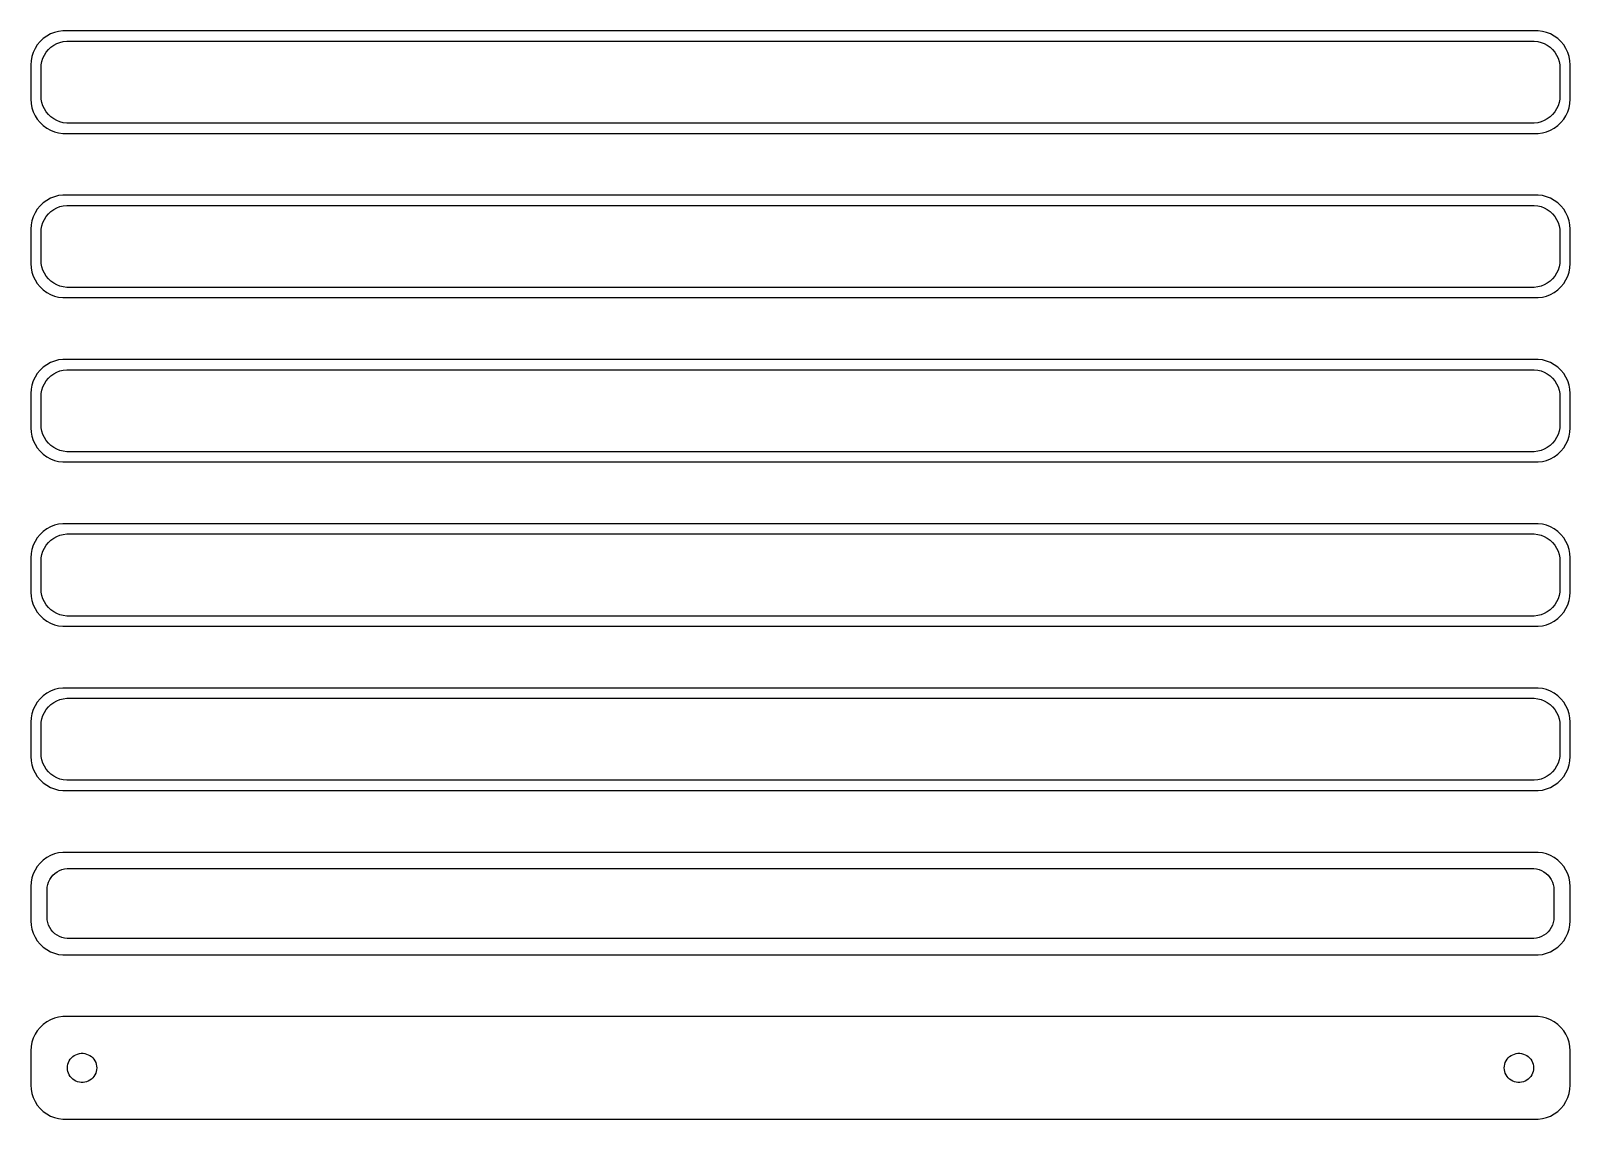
# Model space of a CAD drawing. Header units: metres. Extents: x -112 to 112, y 353 to 703.
# Drawn here: x -112.5 to 112.5, y 352.5 to 511.5 of the extents above; entities that cross this region are included whole.
import ezdxf

# ---------------------------------------------------------------- set-up
doc = ezdxf.new("R2010")
doc.units = ezdxf.units.M

msp = doc.modelspace()

# ---------------------------------------------------------------- linework, layer by layer
for p, q in [((-109.629, 511.024), (-110.179, 510.722)), ((-109.045, 511.255), (-109.629, 511.024)), ((-108.437, 511.411), (-109.045, 511.255)), ((-107.814, 511.49), (-108.437, 511.411)), ((107.814, 511.49), (-107.814, 511.49)), ((108.437, 511.411), (107.814, 511.49)), ((109.045, 511.255), (108.437, 511.411)), ((109.629, 511.024), (109.045, 511.255)), ((110.179, 510.722), (109.629, 511.024)), ((-111.882, 508.909), (-112.149, 508.341)), ((-111.545, 509.439), (-111.882, 508.909)), ((-111.145, 509.923), (-111.545, 509.439)), ((-110.687, 510.353), (-111.145, 509.923)), ((-110.179, 510.722), (-110.687, 510.353)), ((-110.236, 508.351), (-109.916, 508.738)), ((-109.916, 508.738), (-109.55, 509.082)), ((-109.55, 509.082), (-109.143, 509.377)), ((-109.143, 509.377), (-108.703, 509.619)), ((-108.703, 509.619), (-108.236, 509.804)), ((-108.236, 509.804), (-107.75, 509.929)), ((-107.75, 509.929), (-107.251, 509.992)), ((-107.251, 509.992), (107.251, 509.992)), ((107.251, 509.992), (107.75, 509.929)), ((107.75, 509.929), (108.236, 509.804)), ((108.236, 509.804), (108.703, 509.619)), ((108.703, 509.619), (109.143, 509.377)), ((109.143, 509.377), (109.55, 509.082)), ((109.55, 509.082), (109.916, 508.738)), ((109.916, 508.738), (110.236, 508.351)), ((110.687, 510.353), (110.179, 510.722)), ((111.145, 509.923), (110.687, 510.353)), ((111.545, 509.439), (111.145, 509.923)), ((111.882, 508.909), (111.545, 509.439)), ((112.149, 508.341), (111.882, 508.909)), ((-112.461, 507.127), (-112.5, 506.5)), ((-112.5, 506.5), (-112.5, 501.5)), ((-112.343, 507.743), (-112.461, 507.127)), ((-112.149, 508.341), (-112.343, 507.743)), ((-111, 506), (-110.968, 506.501)), ((-110.968, 506.501), (-110.874, 506.995)), ((-110.874, 506.995), (-110.719, 507.472)), ((-110.719, 507.472), (-110.505, 507.927)), ((-110.505, 507.927), (-110.236, 508.351)), ((110.236, 508.351), (110.505, 507.927)), ((110.505, 507.927), (110.719, 507.472)), ((110.719, 507.472), (110.874, 506.995)), ((110.874, 506.995), (110.968, 506.501)), ((110.968, 506.501), (111, 506)), ((112.343, 507.743), (112.149, 508.341)), ((112.461, 507.127), (112.343, 507.743)), ((112.5, 506.5), (112.461, 507.127)), ((112.5, 501.5), (112.5, 506.5)), ((-111, 502), (-111, 506)), ((111, 506), (111, 502)), ((-110.968, 501.499), (-111, 502)), ((111, 502), (110.968, 501.499)), ((-112.5, 501.5), (-112.461, 500.873)), ((-112.461, 500.873), (-112.343, 500.257)), ((-112.343, 500.257), (-112.149, 499.659)), ((-112.149, 499.659), (-111.882, 499.091)), ((-110.874, 501.005), (-110.968, 501.499)), ((-110.719, 500.528), (-110.874, 501.005)), ((-110.505, 500.073), (-110.719, 500.528)), ((-110.236, 499.649), (-110.505, 500.073)), ((-109.916, 499.262), (-110.236, 499.649)), ((110.236, 499.649), (109.916, 499.262)), ((110.505, 500.073), (110.236, 499.649)), ((110.719, 500.528), (110.505, 500.073)), ((110.874, 501.005), (110.719, 500.528)), ((110.968, 501.499), (110.874, 501.005)), ((111.882, 499.091), (112.149, 499.659)), ((112.149, 499.659), (112.343, 500.257)), ((112.343, 500.257), (112.461, 500.873)), ((112.461, 500.873), (112.5, 501.5)), ((-111.882, 499.091), (-111.545, 498.561)), ((-111.545, 498.561), (-111.145, 498.077)), ((-111.145, 498.077), (-110.687, 497.647)), ((-110.687, 497.647), (-110.179, 497.278)), ((-110.179, 497.278), (-109.629, 496.976)), ((-109.55, 498.918), (-109.916, 499.262)), ((-109.143, 498.623), (-109.55, 498.918)), ((-108.703, 498.381), (-109.143, 498.623)), ((-108.236, 498.196), (-108.703, 498.381)), ((-107.75, 498.071), (-108.236, 498.196)), ((-107.251, 498.008), (-107.75, 498.071)), ((107.251, 498.008), (-107.251, 498.008)), ((107.75, 498.071), (107.251, 498.008)), ((108.236, 498.196), (107.75, 498.071)), ((108.703, 498.381), (108.236, 498.196)), ((109.143, 498.623), (108.703, 498.381)), ((109.55, 498.918), (109.143, 498.623)), ((109.916, 499.262), (109.55, 498.918)), ((109.629, 496.976), (110.179, 497.278)), ((110.179, 497.278), (110.687, 497.647)), ((110.687, 497.647), (111.145, 498.077)), ((111.145, 498.077), (111.545, 498.561)), ((111.545, 498.561), (111.882, 499.091)), ((-109.629, 496.976), (-109.045, 496.745)), ((-109.045, 496.745), (-108.437, 496.589)), ((-108.437, 496.589), (-107.814, 496.51)), ((-107.814, 496.51), (107.814, 496.51)), ((107.814, 496.51), (108.437, 496.589)), ((108.437, 496.589), (109.045, 496.745)), ((109.045, 496.745), (109.629, 496.976)), ((-110.687, 486.353), (-111.145, 485.923)), ((-110.179, 486.722), (-110.687, 486.353)), ((-109.629, 487.024), (-110.179, 486.722)), ((-109.045, 487.255), (-109.629, 487.024)), ((-108.437, 487.411), (-109.045, 487.255)), ((-107.814, 487.49), (-108.437, 487.411)), ((107.814, 487.49), (-107.814, 487.49)), ((108.437, 487.411), (107.814, 487.49)), ((109.045, 487.255), (108.437, 487.411)), ((109.629, 487.024), (109.045, 487.255)), ((110.179, 486.722), (109.629, 487.024)), ((110.687, 486.353), (110.179, 486.722)), ((111.145, 485.923), (110.687, 486.353)), ((-112.149, 484.341), (-112.343, 483.743)), ((-111.882, 484.909), (-112.149, 484.341)), ((-111.545, 485.439), (-111.882, 484.909)), ((-111.145, 485.923), (-111.545, 485.439)), ((-110.719, 483.472), (-110.505, 483.927)), ((-110.505, 483.927), (-110.236, 484.351)), ((-110.236, 484.351), (-109.916, 484.738)), ((-109.916, 484.738), (-109.55, 485.082)), ((-109.55, 485.082), (-109.143, 485.377)), ((-109.143, 485.377), (-108.703, 485.619)), ((-108.703, 485.619), (-108.236, 485.804)), ((-108.236, 485.804), (-107.75, 485.929)), ((-107.75, 485.929), (-107.251, 485.992)), ((-107.251, 485.992), (107.251, 485.992)), ((107.251, 485.992), (107.75, 485.929)), ((107.75, 485.929), (108.236, 485.804)), ((108.236, 485.804), (108.703, 485.619)), ((108.703, 485.619), (109.143, 485.377)), ((109.143, 485.377), (109.55, 485.082)), ((109.55, 485.082), (109.916, 484.738)), ((109.916, 484.738), (110.236, 484.351)), ((110.236, 484.351), (110.505, 483.927)), ((110.505, 483.927), (110.719, 483.472)), ((111.545, 485.439), (111.145, 485.923)), ((111.882, 484.909), (111.545, 485.439)), ((112.149, 484.341), (111.882, 484.909)), ((112.343, 483.743), (112.149, 484.341)), ((-112.461, 483.127), (-112.5, 482.5)), ((-112.5, 482.5), (-112.5, 477.5)), ((-112.343, 483.743), (-112.461, 483.127)), ((-111, 482), (-110.968, 482.501)), ((-111, 478), (-111, 482)), ((-110.968, 482.501), (-110.874, 482.995)), ((-110.874, 482.995), (-110.719, 483.472)), ((110.719, 483.472), (110.874, 482.995)), ((110.874, 482.995), (110.968, 482.501)), ((110.968, 482.501), (111, 482)), ((111, 482), (111, 478)), ((112.461, 483.127), (112.343, 483.743)), ((112.5, 482.5), (112.461, 483.127)), ((112.5, 477.5), (112.5, 482.5)), ((-112.5, 477.5), (-112.461, 476.873)), ((-110.968, 477.499), (-111, 478)), ((-110.874, 477.005), (-110.968, 477.499)), ((-110.719, 476.528), (-110.874, 477.005)), ((110.874, 477.005), (110.719, 476.528)), ((110.968, 477.499), (110.874, 477.005)), ((111, 478), (110.968, 477.499)), ((112.461, 476.873), (112.5, 477.5)), ((-112.461, 476.873), (-112.343, 476.257)), ((-112.343, 476.257), (-112.149, 475.659)), ((-112.149, 475.659), (-111.882, 475.091)), ((-111.882, 475.091), (-111.545, 474.561)), ((-110.505, 476.073), (-110.719, 476.528)), ((-110.236, 475.649), (-110.505, 476.073)), ((-109.916, 475.262), (-110.236, 475.649)), ((-109.55, 474.918), (-109.916, 475.262)), ((-109.143, 474.623), (-109.55, 474.918)), ((109.55, 474.918), (109.143, 474.623)), ((109.916, 475.262), (109.55, 474.918)), ((110.236, 475.649), (109.916, 475.262)), ((110.505, 476.073), (110.236, 475.649)), ((110.719, 476.528), (110.505, 476.073)), ((111.545, 474.561), (111.882, 475.091)), ((111.882, 475.091), (112.149, 475.659)), ((112.149, 475.659), (112.343, 476.257)), ((112.343, 476.257), (112.461, 476.873)), ((-111.545, 474.561), (-111.145, 474.077)), ((-111.145, 474.077), (-110.687, 473.647)), ((-110.687, 473.647), (-110.179, 473.278)), ((-110.179, 473.278), (-109.629, 472.976)), ((-109.629, 472.976), (-109.045, 472.745)), ((-108.703, 474.381), (-109.143, 474.623)), ((-109.045, 472.745), (-108.437, 472.589)), ((-108.236, 474.196), (-108.703, 474.381)), ((-108.437, 472.589), (-107.814, 472.51)), ((-107.75, 474.071), (-108.236, 474.196)), ((-107.814, 472.51), (107.814, 472.51)), ((-107.251, 474.008), (-107.75, 474.071)), ((107.251, 474.008), (-107.251, 474.008)), ((107.75, 474.071), (107.251, 474.008)), ((108.236, 474.196), (107.75, 474.071)), ((107.814, 472.51), (108.437, 472.589)), ((108.703, 474.381), (108.236, 474.196)), ((108.437, 472.589), (109.045, 472.745)), ((109.143, 474.623), (108.703, 474.381)), ((109.045, 472.745), (109.629, 472.976)), ((109.629, 472.976), (110.179, 473.278)), ((110.179, 473.278), (110.687, 473.647)), ((110.687, 473.647), (111.145, 474.077)), ((111.145, 474.077), (111.545, 474.561)), ((-111.545, 461.439), (-111.882, 460.909)), ((-111.145, 461.923), (-111.545, 461.439)), ((-110.687, 462.353), (-111.145, 461.923)), ((-110.179, 462.722), (-110.687, 462.353)), ((-109.629, 463.024), (-110.179, 462.722)), ((-109.045, 463.255), (-109.629, 463.024)), ((-109.55, 461.082), (-109.143, 461.377)), ((-109.143, 461.377), (-108.703, 461.619)), ((-108.437, 463.411), (-109.045, 463.255)), ((-108.703, 461.619), (-108.236, 461.804)), ((-107.814, 463.49), (-108.437, 463.411)), ((-108.236, 461.804), (-107.75, 461.929)), ((107.814, 463.49), (-107.814, 463.49)), ((-107.75, 461.929), (-107.251, 461.992)), ((-107.251, 461.992), (107.251, 461.992)), ((107.251, 461.992), (107.75, 461.929)), ((107.75, 461.929), (108.236, 461.804)), ((108.437, 463.411), (107.814, 463.49)), ((108.236, 461.804), (108.703, 461.619)), ((109.045, 463.255), (108.437, 463.411)), ((108.703, 461.619), (109.143, 461.377)), ((109.629, 463.024), (109.045, 463.255)), ((109.143, 461.377), (109.55, 461.082)), ((110.179, 462.722), (109.629, 463.024)), ((110.687, 462.353), (110.179, 462.722)), ((111.145, 461.923), (110.687, 462.353)), ((111.545, 461.439), (111.145, 461.923)), ((111.882, 460.909), (111.545, 461.439)), ((-112.461, 459.127), (-112.5, 458.5)), ((-112.343, 459.743), (-112.461, 459.127)), ((-112.149, 460.341), (-112.343, 459.743)), ((-111.882, 460.909), (-112.149, 460.341)), ((-110.874, 458.995), (-110.719, 459.472)), ((-110.719, 459.472), (-110.505, 459.927)), ((-110.505, 459.927), (-110.236, 460.351)), ((-110.236, 460.351), (-109.916, 460.738)), ((-109.916, 460.738), (-109.55, 461.082)), ((109.55, 461.082), (109.916, 460.738)), ((109.916, 460.738), (110.236, 460.351)), ((110.236, 460.351), (110.505, 459.927)), ((110.505, 459.927), (110.719, 459.472)), ((110.719, 459.472), (110.874, 458.995)), ((112.149, 460.341), (111.882, 460.909)), ((112.343, 459.743), (112.149, 460.341)), ((112.461, 459.127), (112.343, 459.743)), ((112.5, 458.5), (112.461, 459.127)), ((-112.5, 458.5), (-112.5, 453.5)), ((-111, 458), (-110.968, 458.501)), ((-111, 454), (-111, 458)), ((-110.968, 458.501), (-110.874, 458.995)), ((110.874, 458.995), (110.968, 458.501)), ((110.968, 458.501), (111, 458)), ((111, 458), (111, 454)), ((112.5, 453.5), (112.5, 458.5)), ((-112.5, 453.5), (-112.461, 452.873)), ((-112.461, 452.873), (-112.343, 452.257)), ((-112.343, 452.257), (-112.149, 451.659)), ((-110.968, 453.499), (-111, 454)), ((-110.874, 453.005), (-110.968, 453.499)), ((-110.719, 452.528), (-110.874, 453.005)), ((-110.505, 452.073), (-110.719, 452.528)), ((110.719, 452.528), (110.505, 452.073)), ((110.874, 453.005), (110.719, 452.528)), ((110.968, 453.499), (110.874, 453.005)), ((111, 454), (110.968, 453.499)), ((112.149, 451.659), (112.343, 452.257)), ((112.343, 452.257), (112.461, 452.873)), ((112.461, 452.873), (112.5, 453.5)), ((-112.149, 451.659), (-111.882, 451.091)), ((-111.882, 451.091), (-111.545, 450.561)), ((-111.545, 450.561), (-111.145, 450.077)), ((-111.145, 450.077), (-110.687, 449.647)), ((-110.236, 451.649), (-110.505, 452.073)), ((-109.916, 451.262), (-110.236, 451.649)), ((-109.55, 450.918), (-109.916, 451.262)), ((-109.143, 450.623), (-109.55, 450.918)), ((-108.703, 450.381), (-109.143, 450.623)), ((-108.236, 450.196), (-108.703, 450.381)), ((-107.75, 450.071), (-108.236, 450.196)), ((-107.251, 450.008), (-107.75, 450.071)), ((107.251, 450.008), (-107.251, 450.008)), ((107.75, 450.071), (107.251, 450.008)), ((108.236, 450.196), (107.75, 450.071)), ((108.703, 450.381), (108.236, 450.196)), ((109.143, 450.623), (108.703, 450.381)), ((109.55, 450.918), (109.143, 450.623)), ((109.916, 451.262), (109.55, 450.918)), ((110.236, 451.649), (109.916, 451.262)), ((110.505, 452.073), (110.236, 451.649)), ((110.687, 449.647), (111.145, 450.077)), ((111.145, 450.077), (111.545, 450.561)), ((111.545, 450.561), (111.882, 451.091)), ((111.882, 451.091), (112.149, 451.659)), ((-110.687, 449.647), (-110.179, 449.278)), ((-110.179, 449.278), (-109.629, 448.976)), ((-109.629, 448.976), (-109.045, 448.745)), ((-109.045, 448.745), (-108.437, 448.589)), ((-108.437, 448.589), (-107.814, 448.51)), ((-107.814, 448.51), (107.814, 448.51)), ((107.814, 448.51), (108.437, 448.589)), ((108.437, 448.589), (109.045, 448.745)), ((109.045, 448.745), (109.629, 448.976)), ((109.629, 448.976), (110.179, 449.278)), ((110.179, 449.278), (110.687, 449.647)), ((-109.629, 439.024), (-110.179, 438.722)), ((-109.045, 439.255), (-109.629, 439.024)), ((-108.437, 439.411), (-109.045, 439.255)), ((-107.814, 439.49), (-108.437, 439.411)), ((107.814, 439.49), (-107.814, 439.49)), ((108.437, 439.411), (107.814, 439.49)), ((109.045, 439.255), (108.437, 439.411)), ((109.629, 439.024), (109.045, 439.255)), ((110.179, 438.722), (109.629, 439.024)), ((-111.882, 436.909), (-112.149, 436.341)), ((-111.545, 437.439), (-111.882, 436.909)), ((-111.145, 437.923), (-111.545, 437.439)), ((-110.687, 438.353), (-111.145, 437.923)), ((-110.179, 438.722), (-110.687, 438.353)), ((-110.236, 436.351), (-109.916, 436.738)), ((-109.916, 436.738), (-109.55, 437.082)), ((-109.55, 437.082), (-109.143, 437.377)), ((-109.143, 437.377), (-108.703, 437.619)), ((-108.703, 437.619), (-108.236, 437.804)), ((-108.236, 437.804), (-107.75, 437.929)), ((-107.75, 437.929), (-107.251, 437.992)), ((-107.251, 437.992), (107.251, 437.992)), ((107.251, 437.992), (107.75, 437.929)), ((107.75, 437.929), (108.236, 437.804)), ((108.236, 437.804), (108.703, 437.619)), ((108.703, 437.619), (109.143, 437.377)), ((109.143, 437.377), (109.55, 437.082)), ((109.55, 437.082), (109.916, 436.738)), ((109.916, 436.738), (110.236, 436.351)), ((110.687, 438.353), (110.179, 438.722)), ((111.145, 437.923), (110.687, 438.353)), ((111.545, 437.439), (111.145, 437.923)), ((111.882, 436.909), (111.545, 437.439)), ((112.149, 436.341), (111.882, 436.909)), ((-112.461, 435.127), (-112.5, 434.5)), ((-112.5, 434.5), (-112.5, 429.5)), ((-112.343, 435.743), (-112.461, 435.127)), ((-112.149, 436.341), (-112.343, 435.743)), ((-111, 434), (-110.968, 434.501)), ((-110.968, 434.501), (-110.874, 434.995)), ((-110.874, 434.995), (-110.719, 435.472)), ((-110.719, 435.472), (-110.505, 435.927)), ((-110.505, 435.927), (-110.236, 436.351)), ((110.236, 436.351), (110.505, 435.927)), ((110.505, 435.927), (110.719, 435.472)), ((110.719, 435.472), (110.874, 434.995)), ((110.874, 434.995), (110.968, 434.501)), ((110.968, 434.501), (111, 434)), ((112.343, 435.743), (112.149, 436.341)), ((112.461, 435.127), (112.343, 435.743)), ((112.5, 434.5), (112.461, 435.127)), ((112.5, 429.5), (112.5, 434.5)), ((-111, 430), (-111, 434)), ((111, 434), (111, 430)), ((-110.968, 429.499), (-111, 430)), ((111, 430), (110.968, 429.499)), ((-112.5, 429.5), (-112.461, 428.873)), ((-112.461, 428.873), (-112.343, 428.257)), ((-112.343, 428.257), (-112.149, 427.659)), ((-112.149, 427.659), (-111.882, 427.091)), ((-110.874, 429.005), (-110.968, 429.499)), ((-110.719, 428.528), (-110.874, 429.005)), ((-110.505, 428.073), (-110.719, 428.528)), ((-110.236, 427.649), (-110.505, 428.073)), ((-109.916, 427.262), (-110.236, 427.649)), ((110.236, 427.649), (109.916, 427.262)), ((110.505, 428.073), (110.236, 427.649)), ((110.719, 428.528), (110.505, 428.073)), ((110.874, 429.005), (110.719, 428.528)), ((110.968, 429.499), (110.874, 429.005)), ((111.882, 427.091), (112.149, 427.659)), ((112.149, 427.659), (112.343, 428.257)), ((112.343, 428.257), (112.461, 428.873)), ((112.461, 428.873), (112.5, 429.5)), ((-111.882, 427.091), (-111.545, 426.561)), ((-111.545, 426.561), (-111.145, 426.077)), ((-111.145, 426.077), (-110.687, 425.647)), ((-110.687, 425.647), (-110.179, 425.278)), ((-110.179, 425.278), (-109.629, 424.976)), ((-109.55, 426.918), (-109.916, 427.262)), ((-109.143, 426.623), (-109.55, 426.918)), ((-108.703, 426.381), (-109.143, 426.623)), ((-108.236, 426.196), (-108.703, 426.381)), ((-107.75, 426.071), (-108.236, 426.196)), ((-107.251, 426.008), (-107.75, 426.071)), ((107.251, 426.008), (-107.251, 426.008)), ((107.75, 426.071), (107.251, 426.008)), ((108.236, 426.196), (107.75, 426.071)), ((108.703, 426.381), (108.236, 426.196)), ((109.143, 426.623), (108.703, 426.381)), ((109.55, 426.918), (109.143, 426.623)), ((109.916, 427.262), (109.55, 426.918)), ((109.629, 424.976), (110.179, 425.278)), ((110.179, 425.278), (110.687, 425.647)), ((110.687, 425.647), (111.145, 426.077)), ((111.145, 426.077), (111.545, 426.561)), ((111.545, 426.561), (111.882, 427.091)), ((-109.629, 424.976), (-109.045, 424.745)), ((-109.045, 424.745), (-108.437, 424.589)), ((-108.437, 424.589), (-107.814, 424.51)), ((-107.814, 424.51), (107.814, 424.51)), ((107.814, 424.51), (108.437, 424.589)), ((108.437, 424.589), (109.045, 424.745)), ((109.045, 424.745), (109.629, 424.976)), ((-110.687, 414.353), (-111.145, 413.923)), ((-110.179, 414.722), (-110.687, 414.353)), ((-109.629, 415.024), (-110.179, 414.722)), ((-109.045, 415.255), (-109.629, 415.024)), ((-108.437, 415.411), (-109.045, 415.255)), ((-107.814, 415.49), (-108.437, 415.411)), ((107.814, 415.49), (-107.814, 415.49)), ((108.437, 415.411), (107.814, 415.49)), ((109.045, 415.255), (108.437, 415.411)), ((109.629, 415.024), (109.045, 415.255)), ((110.179, 414.722), (109.629, 415.024)), ((110.687, 414.353), (110.179, 414.722)), ((111.145, 413.923), (110.687, 414.353)), ((-112.149, 412.341), (-112.343, 411.743)), ((-111.882, 412.909), (-112.149, 412.341)), ((-111.545, 413.439), (-111.882, 412.909)), ((-111.145, 413.923), (-111.545, 413.439)), ((-110.719, 411.472), (-110.505, 411.927)), ((-110.505, 411.927), (-110.236, 412.351)), ((-110.236, 412.351), (-109.916, 412.738)), ((-109.916, 412.738), (-109.55, 413.082)), ((-109.55, 413.082), (-109.143, 413.377)), ((-109.143, 413.377), (-108.703, 413.619)), ((-108.703, 413.619), (-108.236, 413.804)), ((-108.236, 413.804), (-107.75, 413.929)), ((-107.75, 413.929), (-107.251, 413.992)), ((-107.251, 413.992), (107.251, 413.992)), ((107.251, 413.992), (107.75, 413.929)), ((107.75, 413.929), (108.236, 413.804)), ((108.236, 413.804), (108.703, 413.619)), ((108.703, 413.619), (109.143, 413.377)), ((109.143, 413.377), (109.55, 413.082)), ((109.55, 413.082), (109.916, 412.738)), ((109.916, 412.738), (110.236, 412.351)), ((110.236, 412.351), (110.505, 411.927)), ((110.505, 411.927), (110.719, 411.472)), ((111.545, 413.439), (111.145, 413.923)), ((111.882, 412.909), (111.545, 413.439)), ((112.149, 412.341), (111.882, 412.909)), ((112.343, 411.743), (112.149, 412.341)), ((-112.461, 411.127), (-112.5, 410.5)), ((-112.5, 410.5), (-112.5, 405.5)), ((-112.343, 411.743), (-112.461, 411.127)), ((-111, 410), (-110.968, 410.501)), ((-111, 406), (-111, 410)), ((-110.968, 410.501), (-110.874, 410.995)), ((-110.874, 410.995), (-110.719, 411.472)), ((110.719, 411.472), (110.874, 410.995)), ((110.874, 410.995), (110.968, 410.501)), ((110.968, 410.501), (111, 410)), ((111, 410), (111, 406)), ((112.461, 411.127), (112.343, 411.743)), ((112.5, 410.5), (112.461, 411.127)), ((112.5, 405.5), (112.5, 410.5)), ((-112.5, 405.5), (-112.461, 404.873)), ((-110.968, 405.499), (-111, 406)), ((-110.874, 405.005), (-110.968, 405.499)), ((-110.719, 404.528), (-110.874, 405.005)), ((110.874, 405.005), (110.719, 404.528)), ((110.968, 405.499), (110.874, 405.005)), ((111, 406), (110.968, 405.499)), ((112.461, 404.873), (112.5, 405.5)), ((-112.461, 404.873), (-112.343, 404.257)), ((-112.343, 404.257), (-112.149, 403.659)), ((-112.149, 403.659), (-111.882, 403.091)), ((-111.882, 403.091), (-111.545, 402.561)), ((-110.505, 404.073), (-110.719, 404.528)), ((-110.236, 403.649), (-110.505, 404.073)), ((-109.916, 403.262), (-110.236, 403.649)), ((-109.55, 402.918), (-109.916, 403.262)), ((-109.143, 402.623), (-109.55, 402.918)), ((109.55, 402.918), (109.143, 402.623)), ((109.916, 403.262), (109.55, 402.918)), ((110.236, 403.649), (109.916, 403.262)), ((110.505, 404.073), (110.236, 403.649)), ((110.719, 404.528), (110.505, 404.073)), ((111.545, 402.561), (111.882, 403.091)), ((111.882, 403.091), (112.149, 403.659)), ((112.149, 403.659), (112.343, 404.257)), ((112.343, 404.257), (112.461, 404.873)), ((-111.545, 402.561), (-111.145, 402.077)), ((-111.145, 402.077), (-110.687, 401.647)), ((-110.687, 401.647), (-110.179, 401.278)), ((-110.179, 401.278), (-109.629, 400.976)), ((-109.629, 400.976), (-109.045, 400.745)), ((-108.703, 402.381), (-109.143, 402.623)), ((-109.045, 400.745), (-108.437, 400.589)), ((-108.236, 402.196), (-108.703, 402.381)), ((-108.437, 400.589), (-107.814, 400.51)), ((-107.75, 402.071), (-108.236, 402.196)), ((-107.814, 400.51), (107.814, 400.51)), ((-107.251, 402.008), (-107.75, 402.071)), ((107.251, 402.008), (-107.251, 402.008)), ((107.75, 402.071), (107.251, 402.008)), ((108.236, 402.196), (107.75, 402.071)), ((107.814, 400.51), (108.437, 400.589)), ((108.703, 402.381), (108.236, 402.196)), ((108.437, 400.589), (109.045, 400.745)), ((109.143, 402.623), (108.703, 402.381)), ((109.045, 400.745), (109.629, 400.976)), ((109.629, 400.976), (110.179, 401.278)), ((110.179, 401.278), (110.687, 401.647)), ((110.687, 401.647), (111.145, 402.077)), ((111.145, 402.077), (111.545, 402.561)), ((-111.545, 389.439), (-111.882, 388.909)), ((-111.145, 389.923), (-111.545, 389.439)), ((-110.687, 390.353), (-111.145, 389.923)), ((-110.179, 390.722), (-110.687, 390.353)), ((-109.629, 391.024), (-110.179, 390.722)), ((-109.045, 391.255), (-109.629, 391.024)), ((-108.437, 391.411), (-109.045, 391.255)), ((-107.814, 391.49), (-108.437, 391.411)), ((107.814, 391.49), (-107.814, 391.49)), ((108.437, 391.411), (107.814, 391.49)), ((109.045, 391.255), (108.437, 391.411)), ((109.629, 391.024), (109.045, 391.255)), ((110.179, 390.722), (109.629, 391.024)), ((110.687, 390.353), (110.179, 390.722)), ((111.145, 389.923), (110.687, 390.353)), ((111.545, 389.439), (111.145, 389.923)), ((111.882, 388.909), (111.545, 389.439)), ((-112.461, 387.127), (-112.5, 386.5)), ((-112.343, 387.743), (-112.461, 387.127)), ((-112.149, 388.341), (-112.343, 387.743)), ((-111.882, 388.909), (-112.149, 388.341)), ((-110.015, 386.774), (-109.894, 387.146)), ((-109.894, 387.146), (-109.728, 387.5)), ((-109.728, 387.5), (-109.518, 387.83)), ((-109.518, 387.83), (-109.269, 388.131)), ((-109.269, 388.131), (-108.984, 388.399)), ((-108.984, 388.399), (-108.668, 388.628)), ((-108.668, 388.628), (-108.325, 388.817)), ((-108.325, 388.817), (-107.962, 388.961)), ((-107.962, 388.961), (-107.583, 389.058)), ((-107.583, 389.058), (-107.195, 389.107)), ((-107.195, 389.107), (107.195, 389.107)), ((107.195, 389.107), (107.583, 389.058)), ((107.583, 389.058), (107.962, 388.961)), ((107.962, 388.961), (108.325, 388.817)), ((108.325, 388.817), (108.668, 388.628)), ((108.668, 388.628), (108.984, 388.399)), ((108.984, 388.399), (109.269, 388.131)), ((109.269, 388.131), (109.518, 387.83)), ((109.518, 387.83), (109.728, 387.5)), ((109.728, 387.5), (109.894, 387.146)), ((109.894, 387.146), (110.015, 386.774)), ((112.149, 388.341), (111.882, 388.909)), ((112.343, 387.743), (112.149, 388.341)), ((112.461, 387.127), (112.343, 387.743)), ((112.5, 386.5), (112.461, 387.127)), ((-112.5, 386.5), (-112.5, 381.5)), ((-110.113, 386), (-110.088, 386.39)), ((-110.113, 382), (-110.113, 386)), ((-110.088, 386.39), (-110.015, 386.774)), ((110.015, 386.774), (110.088, 386.39)), ((110.088, 386.39), (110.113, 386)), ((110.113, 386), (110.113, 382)), ((112.5, 381.5), (112.5, 386.5)), ((-112.5, 381.5), (-112.461, 380.873)), ((-112.461, 380.873), (-112.343, 380.257)), ((-112.343, 380.257), (-112.149, 379.659)), ((-110.088, 381.61), (-110.113, 382)), ((-110.015, 381.226), (-110.088, 381.61)), ((-109.894, 380.854), (-110.015, 381.226)), ((-109.728, 380.5), (-109.894, 380.854)), ((-109.518, 380.17), (-109.728, 380.5)), ((109.728, 380.5), (109.518, 380.17)), ((109.894, 380.854), (109.728, 380.5)), ((110.015, 381.226), (109.894, 380.854)), ((110.088, 381.61), (110.015, 381.226)), ((110.113, 382), (110.088, 381.61)), ((112.149, 379.659), (112.343, 380.257)), ((112.343, 380.257), (112.461, 380.873)), ((112.461, 380.873), (112.5, 381.5)), ((-112.149, 379.659), (-111.882, 379.091)), ((-111.882, 379.091), (-111.545, 378.561)), ((-111.545, 378.561), (-111.145, 378.077)), ((-111.145, 378.077), (-110.687, 377.647)), ((-109.269, 379.869), (-109.518, 380.17)), ((-108.984, 379.601), (-109.269, 379.869)), ((-108.668, 379.372), (-108.984, 379.601)), ((-108.325, 379.183), (-108.668, 379.372)), ((-107.962, 379.039), (-108.325, 379.183)), ((-107.583, 378.942), (-107.962, 379.039)), ((-107.195, 378.893), (-107.583, 378.942)), ((107.195, 378.893), (-107.195, 378.893)), ((107.583, 378.942), (107.195, 378.893)), ((107.962, 379.039), (107.583, 378.942)), ((108.325, 379.183), (107.962, 379.039)), ((108.668, 379.372), (108.325, 379.183)), ((108.984, 379.601), (108.668, 379.372)), ((109.269, 379.869), (108.984, 379.601)), ((109.518, 380.17), (109.269, 379.869)), ((110.687, 377.647), (111.145, 378.077)), ((111.145, 378.077), (111.545, 378.561)), ((111.545, 378.561), (111.882, 379.091)), ((111.882, 379.091), (112.149, 379.659)), ((-110.687, 377.647), (-110.179, 377.278)), ((-110.179, 377.278), (-109.629, 376.976)), ((-109.629, 376.976), (-109.045, 376.745)), ((-109.045, 376.745), (-108.437, 376.589)), ((-108.437, 376.589), (-107.814, 376.51)), ((-107.814, 376.51), (107.814, 376.51)), ((107.814, 376.51), (108.437, 376.589)), ((108.437, 376.589), (109.045, 376.745)), ((109.045, 376.745), (109.629, 376.976)), ((109.629, 376.976), (110.179, 377.278)), ((110.179, 377.278), (110.687, 377.647)), ((-109.629, 367.024), (-110.179, 366.722)), ((-109.045, 367.255), (-109.629, 367.024)), ((-108.437, 367.411), (-109.045, 367.255)), ((-107.814, 367.49), (-108.437, 367.411)), ((107.814, 367.49), (-107.814, 367.49)), ((108.437, 367.411), (107.814, 367.49)), ((109.045, 367.255), (108.437, 367.411)), ((109.629, 367.024), (109.045, 367.255)), ((110.179, 366.722), (109.629, 367.024)), ((-111.882, 364.909), (-112.149, 364.341)), ((-111.545, 365.439), (-111.882, 364.909)), ((-111.145, 365.923), (-111.545, 365.439)), ((-110.687, 366.353), (-111.145, 365.923)), ((-110.179, 366.722), (-110.687, 366.353)), ((110.687, 366.353), (110.179, 366.722)), ((111.145, 365.923), (110.687, 366.353)), ((111.545, 365.439), (111.145, 365.923)), ((111.882, 364.909), (111.545, 365.439)), ((112.149, 364.341), (111.882, 364.909)), ((-112.461, 363.127), (-112.5, 362.5)), ((-112.5, 362.5), (-112.5, 357.5)), ((-112.343, 363.743), (-112.461, 363.127)), ((-112.149, 364.341), (-112.343, 363.743)), ((112.343, 363.743), (112.149, 364.341)), ((112.461, 363.127), (112.343, 363.743)), ((112.5, 362.5), (112.461, 363.127)), ((112.5, 357.5), (112.5, 362.5)), ((-107.135, 360), (-107.118, 360.268)), ((-107.118, 359.732), (-107.135, 360)), ((-107.118, 360.268), (-107.068, 360.531)), ((-107.068, 360.531), (-106.985, 360.786)), ((-106.985, 360.786), (-106.871, 361.029)), ((-106.871, 361.029), (-106.727, 361.255)), ((-106.727, 361.255), (-106.557, 361.462)), ((-106.557, 361.462), (-106.361, 361.645)), ((-106.361, 361.645), (-106.144, 361.803)), ((-106.144, 361.803), (-105.909, 361.932)), ((-105.909, 361.932), (-105.66, 362.031)), ((-105.66, 362.031), (-105.4, 362.097)), ((-105.4, 362.097), (-105.134, 362.131)), ((-105.134, 362.131), (-104.866, 362.131)), ((-104.866, 362.131), (-104.6, 362.097)), ((-104.6, 362.097), (-104.34, 362.031)), ((-104.34, 362.031), (-104.091, 361.932)), ((-104.091, 361.932), (-103.856, 361.803)), ((-103.856, 361.803), (-103.639, 361.645)), ((-103.639, 361.645), (-103.443, 361.462)), ((-103.443, 361.462), (-103.273, 361.255)), ((-103.273, 361.255), (-103.129, 361.029)), ((-103.129, 361.029), (-103.015, 360.786)), ((-103.015, 360.786), (-102.932, 360.531)), ((-102.932, 360.531), (-102.882, 360.268)), ((-102.882, 360.268), (-102.865, 360)), ((-102.865, 360), (-102.882, 359.732)), ((102.865, 360), (102.882, 360.268)), ((102.882, 359.732), (102.865, 360)), ((102.882, 360.268), (102.932, 360.531)), ((102.932, 360.531), (103.015, 360.786)), ((103.015, 360.786), (103.129, 361.029)), ((103.129, 361.029), (103.273, 361.255)), ((103.273, 361.255), (103.443, 361.462)), ((103.443, 361.462), (103.639, 361.645)), ((103.639, 361.645), (103.856, 361.803)), ((103.856, 361.803), (104.091, 361.932)), ((104.091, 361.932), (104.34, 362.031)), ((104.34, 362.031), (104.6, 362.097)), ((104.6, 362.097), (104.866, 362.131)), ((104.866, 362.131), (105.134, 362.131)), ((105.134, 362.131), (105.4, 362.097)), ((105.4, 362.097), (105.66, 362.031)), ((105.66, 362.031), (105.909, 361.932)), ((105.909, 361.932), (106.144, 361.803)), ((106.144, 361.803), (106.361, 361.645)), ((106.361, 361.645), (106.557, 361.462)), ((106.557, 361.462), (106.727, 361.255)), ((106.727, 361.255), (106.871, 361.029)), ((106.871, 361.029), (106.985, 360.786)), ((106.985, 360.786), (107.068, 360.531)), ((107.068, 360.531), (107.118, 360.268)), ((107.118, 360.268), (107.135, 360)), ((107.135, 360), (107.118, 359.732)), ((-107.068, 359.469), (-107.118, 359.732)), ((-106.985, 359.214), (-107.068, 359.469)), ((-106.871, 358.971), (-106.985, 359.214)), ((-106.727, 358.745), (-106.871, 358.971)), ((-106.557, 358.538), (-106.727, 358.745)), ((-106.361, 358.355), (-106.557, 358.538)), ((-106.144, 358.197), (-106.361, 358.355)), ((-105.909, 358.068), (-106.144, 358.197)), ((-105.66, 357.969), (-105.909, 358.068)), ((-105.4, 357.903), (-105.66, 357.969)), ((-105.134, 357.869), (-105.4, 357.903)), ((-104.866, 357.869), (-105.134, 357.869)), ((-104.6, 357.903), (-104.866, 357.869)), ((-104.34, 357.969), (-104.6, 357.903)), ((-104.091, 358.068), (-104.34, 357.969)), ((-103.856, 358.197), (-104.091, 358.068)), ((-103.639, 358.355), (-103.856, 358.197)), ((-103.443, 358.538), (-103.639, 358.355)), ((-103.273, 358.745), (-103.443, 358.538)), ((-103.129, 358.971), (-103.273, 358.745)), ((-103.015, 359.214), (-103.129, 358.971)), ((-102.932, 359.469), (-103.015, 359.214)), ((-102.882, 359.732), (-102.932, 359.469)), ((102.932, 359.469), (102.882, 359.732)), ((103.015, 359.214), (102.932, 359.469)), ((103.129, 358.971), (103.015, 359.214)), ((103.273, 358.745), (103.129, 358.971)), ((103.443, 358.538), (103.273, 358.745)), ((103.639, 358.355), (103.443, 358.538)), ((103.856, 358.197), (103.639, 358.355)), ((104.091, 358.068), (103.856, 358.197)), ((104.34, 357.969), (104.091, 358.068)), ((104.6, 357.903), (104.34, 357.969)), ((104.866, 357.869), (104.6, 357.903)), ((105.134, 357.869), (104.866, 357.869)), ((105.4, 357.903), (105.134, 357.869)), ((105.66, 357.969), (105.4, 357.903)), ((105.909, 358.068), (105.66, 357.969)), ((106.144, 358.197), (105.909, 358.068)), ((106.361, 358.355), (106.144, 358.197)), ((106.557, 358.538), (106.361, 358.355)), ((106.727, 358.745), (106.557, 358.538)), ((106.871, 358.971), (106.727, 358.745)), ((106.985, 359.214), (106.871, 358.971)), ((107.068, 359.469), (106.985, 359.214)), ((107.118, 359.732), (107.068, 359.469)), ((-112.5, 357.5), (-112.461, 356.873)), ((-112.461, 356.873), (-112.343, 356.257)), ((-112.343, 356.257), (-112.149, 355.659)), ((-112.149, 355.659), (-111.882, 355.091)), ((111.882, 355.091), (112.149, 355.659)), ((112.149, 355.659), (112.343, 356.257)), ((112.343, 356.257), (112.461, 356.873)), ((112.461, 356.873), (112.5, 357.5)), ((-111.882, 355.091), (-111.545, 354.561)), ((-111.545, 354.561), (-111.145, 354.077)), ((-111.145, 354.077), (-110.687, 353.647)), ((-110.687, 353.647), (-110.179, 353.278)), ((-110.179, 353.278), (-109.629, 352.976)), ((109.629, 352.976), (110.179, 353.278)), ((110.179, 353.278), (110.687, 353.647)), ((110.687, 353.647), (111.145, 354.077)), ((111.145, 354.077), (111.545, 354.561)), ((111.545, 354.561), (111.882, 355.091)), ((-109.629, 352.976), (-109.045, 352.745)), ((-109.045, 352.745), (-108.437, 352.589)), ((-108.437, 352.589), (-107.814, 352.51)), ((-107.814, 352.51), (107.814, 352.51)), ((107.814, 352.51), (108.437, 352.589)), ((108.437, 352.589), (109.045, 352.745)), ((109.045, 352.745), (109.629, 352.976))]:
    msp.add_line(p, q)

doc.saveas('drawing.dxf')
